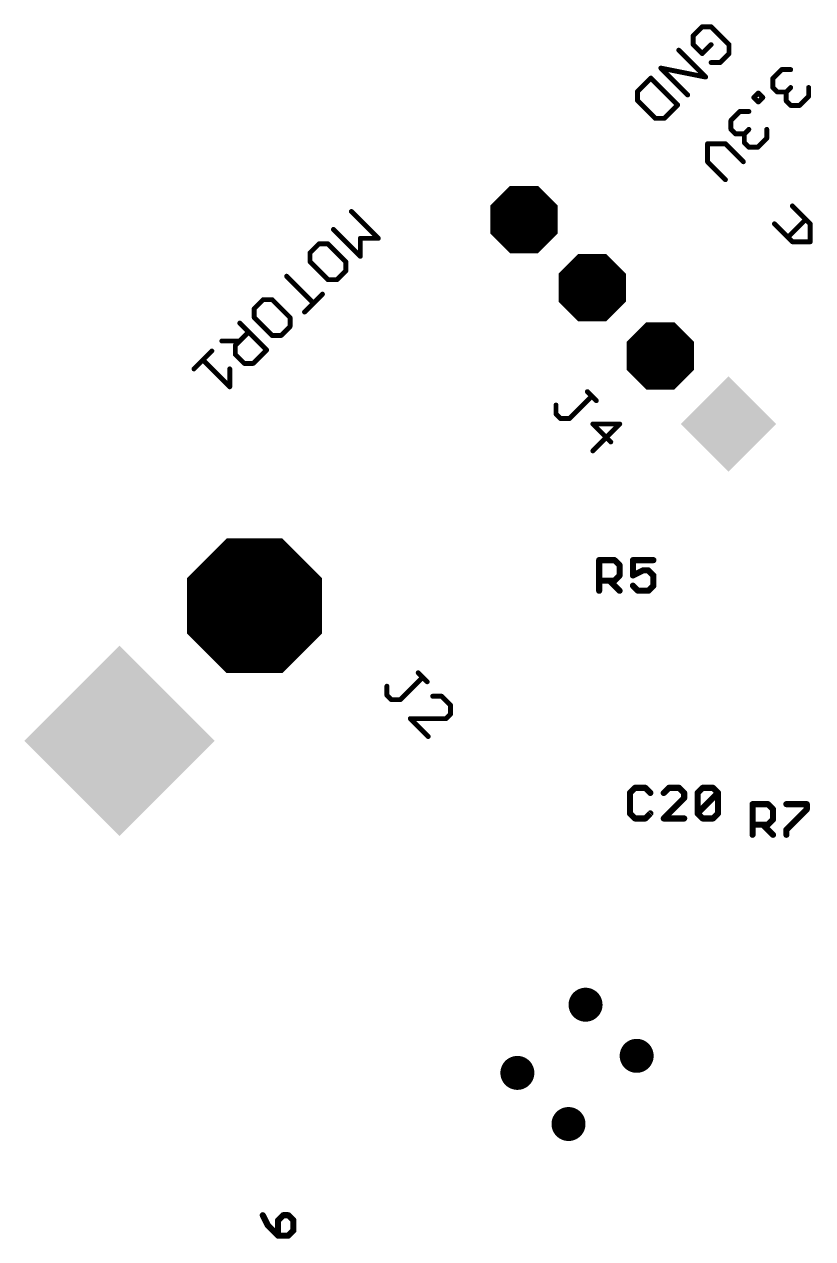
# Model space of a CAD drawing. Extents: x -38.3 to 35.6, y -39 to 39.9.
# Drawn here: x -31.68 to -15.33, y 10.23 to 35.42 of the extents above; entities that cross this region are included whole.
import ezdxf

# ---------------------------------------------------------------- set-up
doc = ezdxf.new("R2010")
doc.units = 0
doc.header["$MEASUREMENT"] = 0
doc.layers.get('0').update_dxf_attribs({"linetype": 'CONTINUOUS'})
doc.layers.add('25', color=253, linetype='CONTINUOUS')

# ---------------------------------------------------------------- blocks, each defined once
blk = doc.blocks.new('SQUAREP')
blk.add_solid([(-0.5, -0.5), (0.5, -0.5), (-0.5, 0.5), (0.5, 0.5)])
blk = doc.blocks.new('OCTAGONP')
at = {"const_width": 0.5}
blk.add_lwpolyline([(-0.25, -0.1036), (-0.25, 0.1036), (-0.1036, 0.25), (0.1036, 0.25), (0.25, 0.1036), (0.25, -0.1036), (0.1036, -0.25), (-0.1036, -0.25), (-0.25, -0.1036), (-0.25, 0.1036)], dxfattribs=at)
blk = doc.blocks.new('ROUNDP')
at = {"const_width": 0.5}
blk.add_lwpolyline([(0, -0.25, 1), (0, 0.25, 1), (0, -0.25)], format="xyb", dxfattribs=at)

msp = doc.modelspace()

# ---------------------------------------------------------------- linework, layer by layer
at = {"layer": '25'}
for points, const_width in [([(-17.6189, 35.3673), (-17.8046, 35.1815)], 0.1016), ([(-17.4331, 35.3673), (-17.6189, 35.3673)], 0.1016), ([(-17.0616, 34.9958), (-17.4331, 35.3673)], 0.1016), ([(-17.8046, 35.1815), (-17.8046, 34.9958)], 0.1016), ([(-17.8046, 34.9958), (-17.6189, 34.81)], 0.1016), ([(-17.6189, 34.81), (-17.4331, 34.9958)], 0.1016), ([(-17.0616, 34.81), (-17.0616, 34.9958)], 0.1016), ([(-18.1048, 34.8813), (-17.5476, 34.3241)], 0.1016), ([(-17.2474, 34.6243), (-17.0616, 34.81)], 0.1016), ([(-17.5476, 34.3241), (-18.4763, 34.5098)], 0.1016), ([(-18.4763, 34.5098), (-17.9191, 33.9526)], 0.1016), ([(-17.4331, 34.6243), (-17.2474, 34.6243)], 0.1016), ([(-16.1536, 34.2925), (-15.9679, 34.4783)], 0.1016), ([(-15.9679, 34.4783), (-15.7821, 34.4783)], 0.1016), ([(-18.6836, 34.3025), (-18.9623, 34.0239)], 0.1016), ([(-18.1264, 33.7453), (-18.6836, 34.3025)], 0.1016), ([(-16.1536, 34.1068), (-16.1536, 34.2925)], 0.1016), ([(-18.9623, 34.0239), (-18.9623, 33.8381)], 0.1016), ([(-16.5467, 33.8995), (-16.4538, 33.9923)], 0.1016), ([(-16.4538, 33.9923), (-16.3609, 33.8995)], 0.1016), ([(-16.0607, 34.0139), (-16.1536, 34.1068)], 0.1016), ([(-15.875, 34.0139), (-16.0607, 34.0139)], 0.1016), ([(-15.875, 34.0139), (-15.7821, 34.1068)], 0.1016), ([(-15.875, 33.8282), (-15.875, 34.0139)], 0.1016), ([(-15.4106, 34.1068), (-15.4106, 33.921)], 0.1016), ([(-18.9623, 33.8381), (-18.5908, 33.4666)], 0.1016), ([(-18.405, 33.4666), (-18.1264, 33.7453)], 0.1016), ([(-16.4538, 33.8066), (-16.5467, 33.8995)], 0.1016), ([(-16.3609, 33.8995), (-16.4538, 33.8066)], 0.1016), ([(-15.7821, 33.7353), (-15.875, 33.8282)], 0.1016), ([(-15.5964, 33.7353), (-15.7821, 33.7353)], 0.1016), ([(-15.4106, 33.921), (-15.5964, 33.7353)], 0.1016), ([(-18.5908, 33.4666), (-18.405, 33.4666)], 0.1016), ([(-17.0219, 33.4243), (-16.8361, 33.61)], 0.1016), ([(-16.8361, 33.61), (-16.6504, 33.61)], 0.1016), ([(-17.0219, 33.2385), (-17.0219, 33.4243)], 0.1016), ([(-16.929, 33.1457), (-17.0219, 33.2385)], 0.1016), ([(-16.7432, 33.1457), (-16.6504, 33.2385)], 0.1016), ([(-16.2789, 33.2385), (-16.2789, 33.0528)], 0.1016), ([(-16.7432, 33.1457), (-16.929, 33.1457)], 0.1016), ([(-16.7432, 32.9599), (-16.7432, 33.1457)], 0.1016), ([(-16.6504, 32.867), (-16.7432, 32.9599)], 0.1016), ([(-16.2789, 33.0528), (-16.4646, 32.867)], 0.1016), ([(-17.1363, 32.9383), (-17.5078, 32.9383)], 0.1016), ([(-17.5078, 32.9383), (-17.5078, 32.5668)], 0.1016), ([(-16.7648, 32.5668), (-17.1363, 32.9383)], 0.1016), ([(-16.4646, 32.867), (-16.6504, 32.867)], 0.1016), ([(-17.5078, 32.5668), (-17.1363, 32.1953)], 0.1016), ([(-24.896, 31.5352), (-24.3387, 30.9779)], 0.1016), ([(-15.748, 31.6502), (-15.3765, 31.2787)], 0.1016), ([(-15.748, 30.9072), (-16.1195, 31.2787)], 0.1016), ([(-15.4694, 31.3715), (-15.8409, 31)], 0.1016), ([(-15.3765, 31.2787), (-15.3765, 30.9072)], 0.1016), ([(-24.7102, 30.6064), (-25.2675, 31.1637)], 0.1016), ([(-24.3387, 30.9779), (-24.7102, 30.9779)], 0.1016), ([(-24.7102, 30.9779), (-24.7102, 30.6064)], 0.1016), ([(-25.5677, 30.8635), (-25.7534, 30.6777)], 0.1016), ([(-25.3819, 30.8635), (-25.5677, 30.8635)], 0.1016), ([(-25.0104, 30.492), (-25.3819, 30.8635)], 0.1016), ([(-15.3765, 30.9072), (-15.748, 30.9072)], 0.1016), ([(-25.7534, 30.6777), (-25.7534, 30.492)], 0.1016), ([(-25.7534, 30.492), (-25.3819, 30.1205)], 0.1016), ([(-25.0104, 30.3062), (-25.0104, 30.492)], 0.1016), ([(-26.2394, 30.1918), (-25.6821, 29.6345)], 0.1016), ([(-25.1962, 30.1205), (-25.0104, 30.3062)], 0.1016), ([(-25.3819, 30.1205), (-25.1962, 30.1205)], 0.1016), ([(-26.7253, 29.7058), (-26.9111, 29.5201)], 0.1016), ([(-26.5396, 29.7058), (-26.7253, 29.7058)], 0.1016), ([(-26.1681, 29.3343), (-26.5396, 29.7058)], 0.1016), ([(-25.4964, 29.8203), (-25.8679, 29.4488)], 0.1016), ([(-26.9111, 29.5201), (-26.9111, 29.3343)], 0.1016), ([(-27.2113, 29.2199), (-26.654, 28.6626)], 0.1016), ([(-26.9111, 29.3343), (-26.5396, 28.9628)], 0.1016), ([(-26.1681, 29.1486), (-26.1681, 29.3343)], 0.1016), ([(-27.3042, 28.7555), (-27.0255, 29.0341)], 0.1016), ([(-26.5396, 28.9628), (-26.3538, 28.9628)], 0.1016), ([(-26.3538, 28.9628), (-26.1681, 29.1486)], 0.1016), ([(-27.2113, 28.8484), (-27.5828, 28.8484)], 0.1016), ([(-27.3042, 28.5697), (-27.3042, 28.7555)], 0.1016), ([(-27.7901, 28.641), (-28.1616, 28.2695)], 0.1016), ([(-27.4186, 27.898), (-27.9759, 28.4553)], 0.1016), ([(-27.1184, 28.384), (-27.3042, 28.5697)], 0.1016), ([(-26.654, 28.6626), (-26.9327, 28.384)], 0.1016), ([(-27.4186, 28.2695), (-27.4186, 27.898)], 0.1016), ([(-26.9327, 28.384), (-27.1184, 28.384)], 0.1016), ([(-20.3721, 27.2405), (-19.9077, 27.7049)], 0.1016), ([(-20.0006, 27.7978), (-19.8148, 27.612)], 0.1016), ([(-20.6507, 27.5192), (-20.6507, 27.3334)], 0.1016), ([(-20.6507, 27.3334), (-20.5578, 27.2405)], 0.1016), ([(-20.5578, 27.2405), (-20.3721, 27.2405)], 0.1016), ([(-19.8861, 26.5688), (-19.3289, 27.1261)], 0.1016), ([(-19.3289, 27.1261), (-19.8861, 27.1261)], 0.1016), ([(-19.8861, 27.1261), (-19.5146, 26.7546)], 0.1016), ([(-19.7557, 23.6672), (-19.7557, 24.3027)], 0.127), ([(-19.7557, 24.3027), (-19.438, 24.3027)], 0.127), ([(-19.438, 24.3027), (-19.332, 24.1968)], 0.127), ([(-19.332, 24.1968), (-19.332, 23.985)], 0.127), ([(-18.6304, 24.3027), (-19.0541, 24.3027)], 0.127), ([(-19.0541, 24.3027), (-19.0541, 23.985)], 0.127), ([(-19.438, 23.879), (-19.7557, 23.879)], 0.127), ([(-19.5439, 23.879), (-19.332, 23.6672)], 0.127), ([(-19.332, 23.985), (-19.438, 23.879)], 0.127), ([(-19.0541, 23.985), (-18.8422, 24.0909)], 0.127), ([(-18.8422, 24.0909), (-18.7363, 24.0909)], 0.127), ([(-18.7363, 24.0909), (-18.6304, 23.985)], 0.127), ([(-18.6304, 23.985), (-18.6304, 23.7731)], 0.127), ([(-18.9482, 23.6672), (-19.0541, 23.7731)], 0.127), ([(-18.7363, 23.6672), (-18.9482, 23.6672)], 0.127), ([(-18.6304, 23.7731), (-18.7363, 23.6672)], 0.127), ([(-23.8809, 21.4083), (-23.4165, 21.8727)], 0.1016), ([(-23.5094, 21.9656), (-23.3236, 21.7798)], 0.1016), ([(-24.1595, 21.6869), (-24.1595, 21.5012)], 0.1016), ([(-24.1595, 21.5012), (-24.0666, 21.4083)], 0.1016), ([(-24.0666, 21.4083), (-23.8809, 21.4083)], 0.1016), ([(-23.0234, 21.4796), (-23.2092, 21.4796)], 0.1016), ([(-22.8377, 21.2939), (-23.0234, 21.4796)], 0.1016), ([(-22.8377, 21.1081), (-22.8377, 21.2939)], 0.1016), ([(-23.3021, 20.6437), (-23.6736, 21.0152)], 0.1016), ([(-23.6736, 21.0152), (-22.9306, 21.0152)], 0.1016), ([(-22.9306, 21.0152), (-22.8377, 21.1081)], 0.1016), ([(-19.0114, 19.5796), (-19.1173, 19.4736)], 0.127), ([(-19.1173, 19.4736), (-19.1173, 19.0499)], 0.127), ([(-18.7996, 19.5796), (-19.0114, 19.5796)], 0.127), ([(-18.6937, 19.4736), (-18.7996, 19.5796)], 0.127), ([(-18.3098, 19.5796), (-18.4157, 19.4736)], 0.127), ([(-18.4157, 18.944), (-17.992, 19.3677)], 0.127), ([(-18.0979, 19.5796), (-18.3098, 19.5796)], 0.127), ([(-17.992, 19.4736), (-18.0979, 19.5796)], 0.127), ([(-17.992, 19.3677), (-17.992, 19.4736)], 0.127), ([(-17.7141, 19.4736), (-17.6082, 19.5796)], 0.127), ([(-17.7141, 19.0499), (-17.7141, 19.4736)], 0.127), ([(-17.7141, 19.0499), (-17.2904, 19.4736)], 0.127), ([(-17.6082, 19.5796), (-17.3963, 19.5796)], 0.127), ([(-17.3963, 19.5796), (-17.2904, 19.4736)], 0.127), ([(-17.2904, 19.4736), (-17.2904, 19.0499)], 0.127), ([(-16.5735, 18.6055), (-16.5735, 19.241)], 0.127), ([(-16.5735, 19.241), (-16.2557, 19.241)], 0.127), ([(-16.2557, 19.241), (-16.1498, 19.1351)], 0.127), ([(-16.1498, 19.1351), (-16.1498, 18.9233)], 0.127), ([(-15.8719, 19.241), (-15.4482, 19.241)], 0.127), ([(-15.4482, 19.1351), (-15.8719, 18.7114)], 0.127), ([(-15.4482, 19.241), (-15.4482, 19.1351)], 0.127), ([(-19.1173, 19.0499), (-19.0114, 18.944)], 0.127), ([(-19.0114, 18.944), (-18.7996, 18.944)], 0.127), ([(-18.7996, 18.944), (-18.6937, 19.0499)], 0.127), ([(-17.992, 18.944), (-18.4157, 18.944)], 0.127), ([(-17.6082, 18.944), (-17.7141, 19.0499)], 0.127), ([(-17.3963, 18.944), (-17.6082, 18.944)], 0.127), ([(-17.2904, 19.0499), (-17.3963, 18.944)], 0.127), ([(-16.1498, 18.9233), (-16.2557, 18.8173)], 0.127), ([(-16.2557, 18.8173), (-16.5735, 18.8173)], 0.127), ([(-16.3617, 18.8173), (-16.1498, 18.6055)], 0.127), ([(-15.8719, 18.7114), (-15.8719, 18.6055)], 0.127), ([(-26.734, 10.7138), (-26.6281, 10.502)], 0.127), ([(-26.3103, 10.7138), (-26.4163, 10.6079)], 0.127), ([(-26.4163, 10.6079), (-26.4163, 10.2901)], 0.127), ([(-26.2044, 10.7138), (-26.3103, 10.7138)], 0.127), ([(-26.0985, 10.6079), (-26.2044, 10.7138)], 0.127), ([(-26.0985, 10.3961), (-26.0985, 10.6079)], 0.127), ([(-26.6281, 10.502), (-26.4163, 10.2901)], 0.127), ([(-26.4163, 10.2901), (-26.2044, 10.2901)], 0.127), ([(-26.2044, 10.2901), (-26.0985, 10.3961)], 0.127)]:
    msp.add_lwpolyline(points, dxfattribs=dict(at, const_width=const_width))
for points, const_width in [([(-17.6189, 35.3927, 1), (-17.6189, 35.3419)], 0.0508), ([(-17.6009, 35.3493, 1), (-17.6368, 35.3852)], 0.0508), ([(-17.4152, 35.3852, 1), (-17.4511, 35.3493)], 0.0508), ([(-17.4331, 35.3419, 1), (-17.4331, 35.3927)], 0.0508), ([(-17.7792, 35.1815, 1), (-17.83, 35.1815)], 0.0508), ([(-17.8226, 35.1995, 1), (-17.7867, 35.1636)], 0.0508), ([(-17.7867, 35.0137, 1), (-17.8226, 34.9778)], 0.0508), ([(-17.83, 34.9958, 1), (-17.7792, 34.9958)], 0.0508), ([(-17.4152, 34.9778, 1), (-17.4511, 35.0137)], 0.0508), ([(-17.0362, 34.9958, 1), (-17.087, 34.9958)], 0.0508), ([(-17.0796, 34.9778, 1), (-17.0437, 35.0137)], 0.0508), ([(-18.0869, 34.8993, 1), (-18.1228, 34.8634)], 0.0508), ([(-17.6368, 34.828, 1), (-17.6009, 34.7921)], 0.0508), ([(-17.6368, 34.7921, 1), (-17.6009, 34.828)], 0.0508), ([(-17.087, 34.81, 1), (-17.0362, 34.81)], 0.0508), ([(-17.0437, 34.7921, 1), (-17.0796, 34.828)], 0.0508), ([(-18.4713, 34.5347, 1), (-18.4813, 34.4849)], 0.0508), ([(-18.4584, 34.5278, 1), (-18.4943, 34.4919)], 0.0508), ([(-17.4331, 34.6497, 1), (-17.4331, 34.5989)], 0.0508), ([(-17.2653, 34.6422, 1), (-17.2294, 34.6063)], 0.0508), ([(-17.2474, 34.5989, 1), (-17.2474, 34.6497)], 0.0508), ([(-15.9679, 34.5037, 1), (-15.9679, 34.4529)], 0.0508), ([(-15.9499, 34.4603, 1), (-15.9858, 34.4962)], 0.0508), ([(-15.7821, 34.4529, 1), (-15.7821, 34.5037)], 0.0508), ([(-18.6657, 34.3205, 1), (-18.7016, 34.2845)], 0.0508), ([(-18.6657, 34.2845, 1), (-18.7016, 34.3205)], 0.0508), ([(-17.5655, 34.3061, 1), (-17.5296, 34.342)], 0.0508), ([(-17.5525, 34.2992, 1), (-17.5426, 34.349)], 0.0508), ([(-16.1282, 34.2925, 1), (-16.179, 34.2925)], 0.0508), ([(-16.1716, 34.3105, 1), (-16.1357, 34.2746)], 0.0508), ([(-18.9369, 34.0239, 1), (-18.9877, 34.0239)], 0.0508), ([(-18.9802, 34.0418, 1), (-18.9443, 34.0059)], 0.0508), ([(-16.4359, 34.0103, 1), (-16.4718, 33.9744)], 0.0508), ([(-16.4359, 33.9744, 1), (-16.4718, 34.0103)], 0.0508), ([(-16.1357, 34.1247, 1), (-16.1716, 34.0888)], 0.0508), ([(-16.179, 34.1068, 1), (-16.1282, 34.1068)], 0.0508), ([(-16.0607, 34.0393, 1), (-16.0607, 33.9885)], 0.0508), ([(-16.0787, 33.9959, 1), (-16.0428, 34.0319)], 0.0508), ([(-15.893, 34.0319, 1), (-15.857, 33.9959)], 0.0508), ([(-15.8496, 34.0139, 1), (-15.9004, 34.0139)], 0.0508), ([(-15.875, 33.9885, 1), (-15.875, 34.0393)], 0.0508), ([(-15.7642, 34.0888, 1), (-15.8001, 34.1247)], 0.0508), ([(-15.3852, 34.1068, 1), (-15.436, 34.1068)], 0.0508), ([(-18.9877, 33.8381, 1), (-18.9369, 33.8381)], 0.0508), ([(-18.9443, 33.8561, 1), (-18.9802, 33.8202)], 0.0508), ([(-18.1084, 33.7273, 1), (-18.1443, 33.7632)], 0.0508), ([(-18.1443, 33.7273, 1), (-18.1084, 33.7632)], 0.0508), ([(-17.937, 33.9346, 1), (-17.9011, 33.9705)], 0.0508), ([(-16.5287, 33.9174, 1), (-16.5647, 33.8815)], 0.0508), ([(-16.5647, 33.9174, 1), (-16.5287, 33.8815)], 0.0508), ([(-16.4718, 33.8245, 1), (-16.4359, 33.7886)], 0.0508), ([(-16.4718, 33.7886, 1), (-16.4359, 33.8245)], 0.0508), ([(-16.343, 33.8815, 1), (-16.3789, 33.9174)], 0.0508), ([(-16.3789, 33.8815, 1), (-16.343, 33.9174)], 0.0508), ([(-15.857, 33.8461, 1), (-15.893, 33.8102)], 0.0508), ([(-15.9004, 33.8282, 1), (-15.8496, 33.8282)], 0.0508), ([(-15.7821, 33.7607, 1), (-15.7821, 33.7099)], 0.0508), ([(-15.8001, 33.7173, 1), (-15.7642, 33.7532)], 0.0508), ([(-15.6143, 33.7532, 1), (-15.5784, 33.7173)], 0.0508), ([(-15.5964, 33.7099, 1), (-15.5964, 33.7607)], 0.0508), ([(-15.436, 33.921, 1), (-15.3852, 33.921)], 0.0508), ([(-15.3927, 33.9031, 1), (-15.4286, 33.939)], 0.0508), ([(-18.5908, 33.492, 1), (-18.5908, 33.4412)], 0.0508), ([(-18.6087, 33.4487, 1), (-18.5728, 33.4846)], 0.0508), ([(-18.423, 33.4846, 1), (-18.3871, 33.4487)], 0.0508), ([(-18.405, 33.4412, 1), (-18.405, 33.492)], 0.0508), ([(-16.8361, 33.6354, 1), (-16.8361, 33.5846)], 0.0508), ([(-16.8181, 33.5921, 1), (-16.8541, 33.628)], 0.0508), ([(-16.6504, 33.5846, 1), (-16.6504, 33.6354)], 0.0508), ([(-17.0398, 33.4423, 1), (-17.0039, 33.4063)], 0.0508), ([(-17.0473, 33.2385, 1), (-16.9965, 33.2385)], 0.0508), ([(-16.9965, 33.4243, 1), (-17.0472, 33.4243)], 0.0508), ([(-17.0039, 33.2565, 1), (-17.0398, 33.2206)], 0.0508), ([(-16.6324, 33.2206, 1), (-16.6683, 33.2565)], 0.0508), ([(-16.2535, 33.2385, 1), (-16.3043, 33.2385)], 0.0508), ([(-16.929, 33.1711, 1), (-16.929, 33.1203)], 0.0508), ([(-16.9469, 33.1277, 1), (-16.911, 33.1636)], 0.0508), ([(-16.7178, 33.1457, 1), (-16.7686, 33.1457)], 0.0508), ([(-16.7612, 33.1636, 1), (-16.7253, 33.1277)], 0.0508), ([(-16.7253, 32.9779, 1), (-16.7612, 32.942)], 0.0508), ([(-16.7432, 33.1203, 1), (-16.7432, 33.1711)], 0.0508), ([(-16.3042, 33.0528, 1), (-16.2535, 33.0528)], 0.0508), ([(-16.2609, 33.0348, 1), (-16.2968, 33.0708)], 0.0508), ([(-17.5078, 32.9637, 1), (-17.5078, 32.9129)], 0.0508), ([(-17.4824, 32.9383, 1), (-17.5332, 32.9383)], 0.0508), ([(-17.1183, 32.9563, 1), (-17.1543, 32.9204)], 0.0508), ([(-17.1363, 32.9129, 1), (-17.1363, 32.9637)], 0.0508), ([(-16.7686, 32.9599, 1), (-16.7178, 32.9599)], 0.0508), ([(-16.6504, 32.8924, 1), (-16.6504, 32.8416)], 0.0508), ([(-16.6683, 32.8491, 1), (-16.6324, 32.885)], 0.0508), ([(-16.4826, 32.885, 1), (-16.4466, 32.8491)], 0.0508), ([(-16.4646, 32.8416, 1), (-16.4646, 32.8924)], 0.0508), ([(-17.4898, 32.5848, 1), (-17.5258, 32.5489)], 0.0508), ([(-17.5332, 32.5668, 1), (-17.4824, 32.5668)], 0.0508), ([(-16.7828, 32.5489, 1), (-16.7468, 32.5848)], 0.0508), ([(-17.1543, 32.1774, 1), (-17.1183, 32.2133)], 0.0508), ([(-24.878, 31.5531, 1), (-24.914, 31.5172)], 0.0508), ([(-15.73, 31.6681, 1), (-15.766, 31.6322)], 0.0508), ([(-16.1015, 31.2966, 1), (-16.1375, 31.2607)], 0.0508), ([(-15.4514, 31.3536, 1), (-15.4873, 31.3895)], 0.0508), ([(-15.3511, 31.2787, 1), (-15.4019, 31.2787)], 0.0508), ([(-15.3945, 31.2607, 1), (-15.3585, 31.2966)], 0.0508), ([(-25.2495, 31.1816, 1), (-25.2855, 31.1457)], 0.0508), ([(-24.7102, 31.0033, 1), (-24.7102, 30.9525)], 0.0508), ([(-24.6848, 30.9779, 1), (-24.7356, 30.9779)], 0.0508), ([(-24.3567, 30.9599, 1), (-24.3208, 30.9959)], 0.0508), ([(-24.3387, 30.9525, 1), (-24.3387, 31.0033)], 0.0508), ([(-15.8588, 31.018, 1), (-15.8229, 30.9821)], 0.0508), ([(-25.5677, 30.8889, 1), (-25.5677, 30.8381)], 0.0508), ([(-25.5497, 30.8455, 1), (-25.5857, 30.8814)], 0.0508), ([(-25.364, 30.8814, 1), (-25.3999, 30.8455)], 0.0508), ([(-25.3819, 30.8381, 1), (-25.3819, 30.8889)], 0.0508), ([(-15.748, 30.9326, 1), (-15.748, 30.8818)], 0.0508), ([(-15.766, 30.8892, 1), (-15.73, 30.9251)], 0.0508), ([(-15.4019, 30.9072, 1), (-15.3511, 30.9072)], 0.0508), ([(-15.3765, 30.8818, 1), (-15.3765, 30.9326)], 0.0508), ([(-25.7714, 30.6957, 1), (-25.7355, 30.6597)], 0.0508), ([(-25.728, 30.6777, 1), (-25.7788, 30.6777)], 0.0508), ([(-25.7355, 30.5099, 1), (-25.7714, 30.474)], 0.0508), ([(-25.7788, 30.492, 1), (-25.728, 30.492)], 0.0508), ([(-24.985, 30.492, 1), (-25.0358, 30.492)], 0.0508), ([(-25.0284, 30.474, 1), (-24.9925, 30.5099)], 0.0508), ([(-24.7356, 30.6064, 1), (-24.6848, 30.6064)], 0.0508), ([(-24.7282, 30.5884, 1), (-24.6923, 30.6244)], 0.0508), ([(-26.2214, 30.2097, 1), (-26.2574, 30.1738)], 0.0508), ([(-25.0358, 30.3062, 1), (-24.985, 30.3062)], 0.0508), ([(-24.9925, 30.2882, 1), (-25.0284, 30.3242)], 0.0508), ([(-25.3819, 30.1459, 1), (-25.3819, 30.0951)], 0.0508), ([(-25.3999, 30.1025, 1), (-25.364, 30.1384)], 0.0508), ([(-25.2142, 30.1384, 1), (-25.1782, 30.1025)], 0.0508), ([(-25.1962, 30.0951, 1), (-25.1962, 30.1459)], 0.0508), ([(-26.7253, 29.7312, 1), (-26.7253, 29.6804)], 0.0508), ([(-26.7074, 29.6878, 1), (-26.7433, 29.7238)], 0.0508), ([(-26.5216, 29.7238, 1), (-26.5575, 29.6878)], 0.0508), ([(-26.5396, 29.6804, 1), (-26.5396, 29.7312)], 0.0508), ([(-25.4784, 29.8023, 1), (-25.5143, 29.8382)], 0.0508), ([(-26.8857, 29.5201, 1), (-26.9365, 29.5201)], 0.0508), ([(-26.929, 29.538, 1), (-26.8931, 29.5021)], 0.0508), ([(-25.8858, 29.4667, 1), (-25.8499, 29.4308)], 0.0508), ([(-25.7001, 29.6165, 1), (-25.6642, 29.6525)], 0.0508), ([(-27.1933, 29.2378, 1), (-27.2292, 29.2019)], 0.0508), ([(-26.8931, 29.3523, 1), (-26.929, 29.3163)], 0.0508), ([(-26.9365, 29.3343, 1), (-26.8857, 29.3343)], 0.0508), ([(-26.1427, 29.3343, 1), (-26.1935, 29.3343)], 0.0508), ([(-26.186, 29.3163, 1), (-26.1501, 29.3523)], 0.0508), ([(-27.0076, 29.0161, 1), (-27.0435, 29.0521)], 0.0508), ([(-26.5396, 28.9882, 1), (-26.5396, 28.9374)], 0.0508), ([(-26.5575, 28.9448, 1), (-26.5216, 28.9808)], 0.0508), ([(-26.3718, 28.9808, 1), (-26.3359, 28.9448)], 0.0508), ([(-26.3538, 28.9374, 1), (-26.3538, 28.9882)], 0.0508), ([(-26.1935, 29.1486, 1), (-26.1427, 29.1486)], 0.0508), ([(-26.1501, 29.1306, 1), (-26.186, 29.1665)], 0.0508), ([(-27.5828, 28.8738, 1), (-27.5828, 28.823)], 0.0508), ([(-27.2788, 28.7555, 1), (-27.3296, 28.7555)], 0.0508), ([(-27.3221, 28.7734, 1), (-27.2862, 28.7375)], 0.0508), ([(-27.2113, 28.823, 1), (-27.2113, 28.8738)], 0.0508), ([(-27.9579, 28.4732, 1), (-27.9938, 28.4373)], 0.0508), ([(-27.7721, 28.6231, 1), (-27.8081, 28.659)], 0.0508), ([(-27.3296, 28.5697, 1), (-27.2788, 28.5697)], 0.0508), ([(-27.2862, 28.5877, 1), (-27.3221, 28.5518)], 0.0508), ([(-26.6361, 28.6446, 1), (-26.672, 28.6806)], 0.0508), ([(-26.672, 28.6446, 1), (-26.6361, 28.6806)], 0.0508), ([(-28.1796, 28.2875, 1), (-28.1436, 28.2516)], 0.0508), ([(-27.3932, 28.2695, 1), (-27.444, 28.2695)], 0.0508), ([(-27.1184, 28.4094, 1), (-27.1184, 28.3586)], 0.0508), ([(-27.1364, 28.366, 1), (-27.1004, 28.4019)], 0.0508), ([(-26.9506, 28.4019, 1), (-26.9147, 28.366)], 0.0508), ([(-26.9327, 28.3586, 1), (-26.9327, 28.4094)], 0.0508), ([(-27.444, 27.898, 1), (-27.3932, 27.898)], 0.0508), ([(-27.4366, 27.8801, 1), (-27.4006, 27.916)], 0.0508), ([(-19.9826, 27.8158, 1), (-20.0185, 27.7798)], 0.0508), ([(-19.8897, 27.687, 1), (-19.9256, 27.7229)], 0.0508), ([(-20.6253, 27.5192, 1), (-20.6761, 27.5192)], 0.0508), ([(-19.8328, 27.5941, 1), (-19.7969, 27.63)], 0.0508), ([(-20.6327, 27.3514, 1), (-20.6687, 27.3155)], 0.0508), ([(-20.6761, 27.3334, 1), (-20.6253, 27.3334)], 0.0508), ([(-20.5578, 27.2659, 1), (-20.5578, 27.2151)], 0.0508), ([(-20.5758, 27.2226, 1), (-20.5399, 27.2585)], 0.0508), ([(-20.39, 27.2585, 1), (-20.3541, 27.2226)], 0.0508), ([(-20.3721, 27.2151, 1), (-20.3721, 27.2659)], 0.0508), ([(-19.8682, 27.1441, 1), (-19.9041, 27.1081)], 0.0508), ([(-19.8861, 27.1515, 1), (-19.8861, 27.1007)], 0.0508), ([(-19.3109, 27.1081, 1), (-19.3468, 27.1441)], 0.0508), ([(-19.3289, 27.1007, 1), (-19.3289, 27.1515)], 0.0508), ([(-19.5326, 26.7366, 1), (-19.4967, 26.7726)], 0.0508), ([(-19.9041, 26.5868, 1), (-19.8682, 26.5509)], 0.0508), ([(-19.724, 24.3027, 1), (-19.7875, 24.3027)], 0.0635), ([(-19.7557, 24.3345, 1), (-19.7557, 24.271)], 0.0635), ([(-19.4155, 24.3252, 1), (-19.4604, 24.2803)], 0.0635), ([(-19.438, 24.271, 1), (-19.438, 24.3345)], 0.0635), ([(-19.3003, 24.1968, 1), (-19.3638, 24.1968)], 0.0635), ([(-19.3545, 24.1744, 1), (-19.3096, 24.2193)], 0.0635), ([(-19.0541, 24.3345, 1), (-19.0541, 24.271)], 0.0635), ([(-19.0223, 24.3027, 1), (-19.0858, 24.3027)], 0.0635), ([(-18.6304, 24.271, 1), (-18.6304, 24.3345)], 0.0635), ([(-19.7557, 23.9108, 1), (-19.7557, 23.8473)], 0.0635), ([(-19.5214, 23.9015, 1), (-19.5663, 23.8566)], 0.0635), ([(-19.4604, 23.9015, 1), (-19.4155, 23.8566)], 0.0635), ([(-19.438, 23.8473, 1), (-19.438, 23.9108)], 0.0635), ([(-19.3638, 23.985, 1), (-19.3003, 23.985)], 0.0635), ([(-19.3096, 23.9625, 1), (-19.3545, 24.0074)], 0.0635), ([(-19.0683, 24.0134, 1), (-19.0399, 23.9566)], 0.0635), ([(-19.0858, 23.985, 1), (-19.0223, 23.985)], 0.0635), ([(-18.8422, 24.1226, 1), (-18.8422, 24.0591)], 0.0635), ([(-18.828, 24.0625, 1), (-18.8564, 24.1193)], 0.0635), ([(-18.7139, 24.1133, 1), (-18.7588, 24.0684)], 0.0635), ([(-18.7363, 24.0591, 1), (-18.7363, 24.1226)], 0.0635), ([(-18.5986, 23.985, 1), (-18.6621, 23.985)], 0.0635), ([(-18.6528, 23.9625, 1), (-18.6079, 24.0074)], 0.0635), ([(-19.7875, 23.6672, 1), (-19.724, 23.6672)], 0.0635), ([(-19.3545, 23.6447, 1), (-19.3096, 23.6896)], 0.0635), ([(-19.0316, 23.7956, 1), (-19.0765, 23.7507)], 0.0635), ([(-18.9482, 23.6989, 1), (-18.9482, 23.6354)], 0.0635), ([(-18.9706, 23.6447, 1), (-18.9257, 23.6896)], 0.0635), ([(-18.7588, 23.6896, 1), (-18.7139, 23.6447)], 0.0635), ([(-18.7363, 23.6354, 1), (-18.7363, 23.6989)], 0.0635), ([(-18.6621, 23.7731, 1), (-18.5986, 23.7731)], 0.0635), ([(-18.6079, 23.7507, 1), (-18.6528, 23.7956)], 0.0635), ([(-23.4914, 21.9835, 1), (-23.5274, 21.9476)], 0.0508), ([(-23.3986, 21.8547, 1), (-23.4345, 21.8907)], 0.0508), ([(-24.1341, 21.6869, 1), (-24.1849, 21.6869)], 0.0508), ([(-23.3416, 21.7619, 1), (-23.3057, 21.7978)], 0.0508), ([(-24.1416, 21.5192, 1), (-24.1775, 21.4832)], 0.0508), ([(-24.1849, 21.5012, 1), (-24.1341, 21.5012)], 0.0508), ([(-24.0666, 21.4337, 1), (-24.0666, 21.3829)], 0.0508), ([(-24.0846, 21.3904, 1), (-24.0487, 21.4263)], 0.0508), ([(-23.8989, 21.4263, 1), (-23.8629, 21.3904)], 0.0508), ([(-23.8809, 21.3829, 1), (-23.8809, 21.4337)], 0.0508), ([(-23.2092, 21.505, 1), (-23.2092, 21.4542)], 0.0508), ([(-23.0055, 21.4976, 1), (-23.0414, 21.4617)], 0.0508), ([(-23.0234, 21.4542, 1), (-23.0234, 21.505)], 0.0508), ([(-22.8123, 21.2939, 1), (-22.8631, 21.2939)], 0.0508), ([(-22.8557, 21.2759, 1), (-22.8197, 21.3118)], 0.0508), ([(-23.6736, 21.0406, 1), (-23.6736, 20.9898)], 0.0508), ([(-23.6556, 21.0332, 1), (-23.6915, 20.9973)], 0.0508), ([(-22.9485, 21.0332, 1), (-22.9126, 20.9973)], 0.0508), ([(-22.9306, 20.9898, 1), (-22.9306, 21.0406)], 0.0508), ([(-22.8631, 21.1081, 1), (-22.8123, 21.1081)], 0.0508), ([(-22.8197, 21.0902, 1), (-22.8557, 21.1261)], 0.0508), ([(-23.32, 20.6258, 1), (-23.2841, 20.6617)], 0.0508), ([(-19.0856, 19.4736, 1), (-19.1491, 19.4736)], 0.0635), ([(-19.1398, 19.4961, 1), (-19.0949, 19.4512)], 0.0635), ([(-19.0114, 19.6113, 1), (-19.0114, 19.5478)], 0.0635), ([(-18.989, 19.5571, 1), (-19.0339, 19.602)], 0.0635), ([(-18.7771, 19.602, 1), (-18.822, 19.5571)], 0.0635), ([(-18.7996, 19.5478, 1), (-18.7996, 19.6113)], 0.0635), ([(-18.7161, 19.4512, 1), (-18.6712, 19.4961)], 0.0635), ([(-18.4382, 19.4961, 1), (-18.3933, 19.4512)], 0.0635), ([(-18.3098, 19.6113, 1), (-18.3098, 19.5478)], 0.0635), ([(-18.2873, 19.5571, 1), (-18.3322, 19.602)], 0.0635), ([(-18.0755, 19.602, 1), (-18.1204, 19.5571)], 0.0635), ([(-18.0979, 19.5478, 1), (-18.0979, 19.6113)], 0.0635), ([(-17.9603, 19.4736, 1), (-18.0238, 19.4736)], 0.0635), ([(-18.0238, 19.3677, 1), (-17.9603, 19.3677)], 0.0635), ([(-18.0145, 19.4512, 1), (-17.9696, 19.4961)], 0.0635), ([(-17.9696, 19.3453, 1), (-18.0145, 19.3902)], 0.0635), ([(-17.6823, 19.4736, 1), (-17.7458, 19.4736)], 0.0635), ([(-17.7365, 19.4961, 1), (-17.6916, 19.4512)], 0.0635), ([(-17.6082, 19.6113, 1), (-17.6082, 19.5478)], 0.0635), ([(-17.5857, 19.5571, 1), (-17.6306, 19.602)], 0.0635), ([(-17.3739, 19.602, 1), (-17.4188, 19.5571)], 0.0635), ([(-17.3963, 19.5478, 1), (-17.3963, 19.6113)], 0.0635), ([(-17.2586, 19.4736, 1), (-17.3221, 19.4736)], 0.0635), ([(-17.2679, 19.4512, 1), (-17.3128, 19.4961)], 0.0635), ([(-17.3128, 19.4512, 1), (-17.2679, 19.4961)], 0.0635), ([(-16.5735, 19.2728, 1), (-16.5735, 19.2093)], 0.0635), ([(-16.5418, 19.241, 1), (-16.6052, 19.241)], 0.0635), ([(-16.2333, 19.2635, 1), (-16.2782, 19.2186)], 0.0635), ([(-16.2557, 19.2093, 1), (-16.2557, 19.2728)], 0.0635), ([(-16.1181, 19.1351, 1), (-16.1816, 19.1351)], 0.0635), ([(-16.1723, 19.1127, 1), (-16.1274, 19.1576)], 0.0635), ([(-15.8719, 19.2728, 1), (-15.8719, 19.2093)], 0.0635), ([(-15.4164, 19.241, 1), (-15.4799, 19.241)], 0.0635), ([(-15.4799, 19.1351, 1), (-15.4164, 19.1351)], 0.0635), ([(-15.4257, 19.1127, 1), (-15.4706, 19.1576)], 0.0635), ([(-15.4482, 19.2093, 1), (-15.4482, 19.2728)], 0.0635), ([(-19.1491, 19.0499, 1), (-19.0856, 19.0499)], 0.0635), ([(-19.0949, 19.0724, 1), (-19.1398, 19.0275)], 0.0635), ([(-19.0114, 18.9758, 1), (-19.0114, 18.9123)], 0.0635), ([(-19.0339, 18.9216, 1), (-18.989, 18.9665)], 0.0635), ([(-18.822, 18.9665, 1), (-18.7771, 18.9216)], 0.0635), ([(-18.7996, 18.9123, 1), (-18.7996, 18.9758)], 0.0635), ([(-18.6712, 19.0275, 1), (-18.7161, 19.0724)], 0.0635), ([(-18.4157, 18.9758, 1), (-18.4157, 18.9123)], 0.0635), ([(-18.4382, 18.9665, 1), (-18.3933, 18.9216)], 0.0635), ([(-17.992, 18.9123, 1), (-17.992, 18.9758)], 0.0635), ([(-17.6916, 19.0724, 1), (-17.7365, 19.0275)], 0.0635), ([(-17.7365, 19.0724, 1), (-17.6916, 19.0275)], 0.0635), ([(-17.7458, 19.0499, 1), (-17.6823, 19.0499)], 0.0635), ([(-17.6082, 18.9758, 1), (-17.6082, 18.9123)], 0.0635), ([(-17.6306, 18.9216, 1), (-17.5857, 18.9665)], 0.0635), ([(-17.4188, 18.9665, 1), (-17.3739, 18.9216)], 0.0635), ([(-17.3963, 18.9123, 1), (-17.3963, 18.9758)], 0.0635), ([(-17.3221, 19.0499, 1), (-17.2586, 19.0499)], 0.0635), ([(-17.2679, 19.0275, 1), (-17.3128, 19.0724)], 0.0635), ([(-16.1816, 18.9233, 1), (-16.1181, 18.9233)], 0.0635), ([(-16.1274, 18.9008, 1), (-16.1723, 18.9457)], 0.0635), ([(-16.5735, 18.8491, 1), (-16.5735, 18.7856)], 0.0635), ([(-16.3392, 18.8398, 1), (-16.3841, 18.7949)], 0.0635), ([(-16.2782, 18.8398, 1), (-16.2333, 18.7949)], 0.0635), ([(-16.2557, 18.7856, 1), (-16.2557, 18.8491)], 0.0635), ([(-16.1723, 18.583, 1), (-16.1274, 18.628)], 0.0635), ([(-15.8401, 18.7114, 1), (-15.9036, 18.7114)], 0.0635), ([(-15.8943, 18.7339, 1), (-15.8494, 18.689)], 0.0635), ([(-16.6052, 18.6055, 1), (-16.5418, 18.6055)], 0.0635), ([(-15.9036, 18.6055, 1), (-15.8401, 18.6055)], 0.0635), ([(-26.7056, 10.728, 1), (-26.7624, 10.6996)], 0.0635), ([(-26.3845, 10.6079, 1), (-26.448, 10.6079)], 0.0635), ([(-26.4387, 10.6304, 1), (-26.3938, 10.5855)], 0.0635), ([(-26.3103, 10.7456, 1), (-26.3103, 10.6821)], 0.0635), ([(-26.2879, 10.6914, 1), (-26.3328, 10.7363)], 0.0635), ([(-26.182, 10.7363, 1), (-26.2269, 10.6914)], 0.0635), ([(-26.2044, 10.6821, 1), (-26.2044, 10.7456)], 0.0635), ([(-26.0668, 10.6079, 1), (-26.1303, 10.6079)], 0.0635), ([(-26.121, 10.5855, 1), (-26.076, 10.6304)], 0.0635), ([(-26.6057, 10.5244, 1), (-26.6506, 10.4795)], 0.0635), ([(-26.6565, 10.4878, 1), (-26.5997, 10.5162)], 0.0635), ([(-26.4163, 10.3219, 1), (-26.4163, 10.2584)], 0.0635), ([(-26.4387, 10.2677, 1), (-26.3938, 10.3126)], 0.0635), ([(-26.2269, 10.3126, 1), (-26.182, 10.2677)], 0.0635), ([(-26.2044, 10.2584, 1), (-26.2044, 10.3219)], 0.0635), ([(-26.1303, 10.3961, 1), (-26.0668, 10.3961)], 0.0635), ([(-26.076, 10.3736, 1), (-26.121, 10.4185)], 0.0635), ([(-26.448, 10.2901, 1), (-26.3845, 10.2901)], 0.0635)]:
    msp.add_lwpolyline(points, format="xyb", dxfattribs=dict(at, const_width=const_width))

# ---------------------------------------------------------------- block references
for name, p, xscale, yscale, rotation in [('OCTAGONP', (-21.3137, 31.3685), 1.397, 1.397, 225), ('OCTAGONP', (-21.3137, 31.3685), 1.397, 1.397, 225), ('OCTAGONP', (-19.8995, 29.9543), 1.397, 1.397, 225), ('OCTAGONP', (-19.8995, 29.9543), 1.397, 1.397, 225), ('OCTAGONP', (-18.4853, 28.5401), 1.397, 1.397, 225), ('OCTAGONP', (-18.4853, 28.5401), 1.397, 1.397, 225), ('SQUAREP', (-17.0711, 27.1259), 1.397, 1.397, 225), ('SQUAREP', (-17.0711, 27.1259), 1.397, 1.397, 225), ('OCTAGONP', (-26.9055, 23.3557), 2.794, 2.794, 135), ('OCTAGONP', (-26.9055, 23.3557), 2.794, 2.794, 135), ('SQUAREP', (-29.7057, 20.5555), 2.794, 2.794, 135), ('SQUAREP', (-29.7057, 20.5555), 2.794, 2.794, 135), ('ROUNDP', (-20.038, 15.0804), 0.7048, 0.7048, 45), ('ROUNDP', (-20.038, 15.0804), 0.7048, 0.7048, 45), ('ROUNDP', (-18.9774, 14.0198), 0.7048, 0.7048, 45), ('ROUNDP', (-18.9774, 14.0198), 0.7048, 0.7048, 45), ('ROUNDP', (-21.4522, 13.6662), 0.7048, 0.7048, 45), ('ROUNDP', (-21.4522, 13.6662), 0.7048, 0.7048, 45), ('ROUNDP', (-20.3916, 12.6056), 0.7048, 0.7048, 45), ('ROUNDP', (-20.3916, 12.6056), 0.7048, 0.7048, 45)]:
    msp.add_blockref(name, p, dxfattribs=dict(at, xscale=xscale, yscale=yscale, rotation=rotation))

doc.saveas('drawing.dxf')
